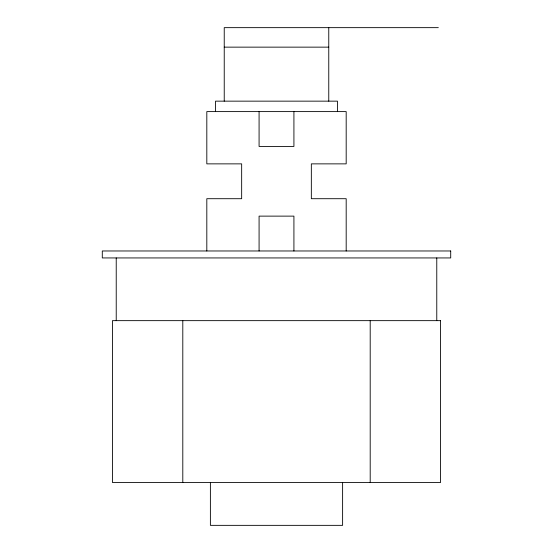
<?xml version="1.0" encoding="UTF-8"?>
<svg xmlns="http://www.w3.org/2000/svg" width="553" height="553" viewBox="0 0 553 553"><rect width="100%" height="100%" fill="white"/><g stroke="black" fill="none" stroke-linecap="round" stroke-linejoin="round"><path stroke-width="0.83" d="M438.322 27.65L224.235 27.65L224.235 101.151M224.235 47.143L328.765 47.143M436.773 257.94L436.773 320.65M370.199 320.65L370.199 482.493M346.185 250.972L346.185 198.707L311.339 198.707L311.339 163.868L346.185 163.868L346.185 111.602L206.815 111.602L206.815 163.868L241.661 163.868L241.661 198.707L206.815 198.707L206.815 250.972M342.611 482.493L342.611 525.35L210.389 525.35L210.389 482.493M337.475 111.602L337.475 101.151L215.525 101.151L215.525 111.602M328.765 27.65L328.765 101.151M293.92 111.602L293.92 146.441L259.081 146.441L259.081 111.602M293.92 250.972L293.92 216.126L259.081 216.126L259.081 250.972M182.801 320.65L182.801 482.493M116.227 257.94L116.227 320.65M450.709 250.972L102.291 250.972L102.291 257.94L450.709 257.94L450.709 250.972M440.568 320.65L112.432 320.65L112.432 482.493L440.568 482.493L440.568 320.65"/></g></svg>
